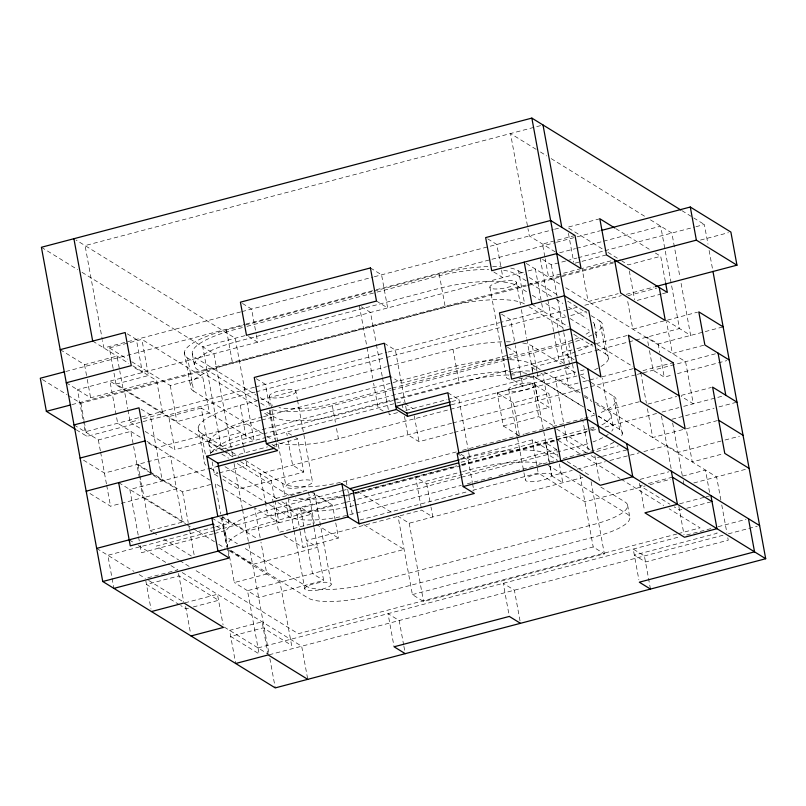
<?xml version="1.0" encoding="UTF-8"?>
<svg xmlns="http://www.w3.org/2000/svg" width="806" height="806" viewBox="0 0 806 806"><rect width="100%" height="100%" fill="white"/><g stroke="black" fill="none" stroke-linecap="round" stroke-linejoin="round"><path stroke-width="0.6" stroke-dasharray="4.03 3.02" d="M540.604 125.615L85.063 245.598L102.271 339.346M240.662 311.942L103.853 347.98L102.493 340.575M241.881 311.62L373.077 277.062M374.286 276.75L553.379 229.579M554.578 229.257L561.802 227.363M113.132 368.413L109.374 347.94L141.876 339.376L202.759 376.936L209.389 413.065L176.887 421.629L116.004 384.079L113.354 369.622M599.825 218.758L567.323 227.322L603.634 249.719M60.198 349.653L84.549 364.675L117.051 356.111L119.52 369.611M575 235.493L542.498 244.057L544.977 257.547M65.86 371.485L244.792 324.365M246.011 324.042L375.032 290.059M376.251 289.737L490.673 259.603M491.892 259.28L555.183 242.606M556.402 242.284L575.877 237.155M577.096 236.833L600.218 230.748M262.736 433.739L193.732 391.182L187.657 358.055A63.452 16.634 -10.4 0 1 226.456 329.976L372.704 291.46M373.913 291.137L439.179 273.949A63.452 16.634 -10.4 0 1 489.202 266.534M242.384 327.568L234.395 329.674A63.452 16.634 -10.4 0 0 195.596 357.753L256.328 395.212M246.948 326.359L375.939 292.387M377.077 292.084L435.3 276.75A63.452 16.634 -10.4 0 1 488.678 269.295M244.974 335.659L202.749 346.781L221.539 449.164L266.071 437.436M559.636 252.782L575.464 248.611M576.683 248.298L602.253 241.558M603.462 241.236L660.698 226.164L679.488 328.546L634.856 340.303M523.346 272.206L77.436 389.661L83.623 423.382M528.162 270.947L535.385 269.043L543.123 311.197L500.919 322.309M564.019 363.425L558.941 360.292L540.151 257.92L551.314 264.801L565.923 260.953M567.142 260.63L576.884 258.061M578.103 257.749L603.674 251.009M604.883 250.686L694.722 227.03M695.931 226.708L704.353 224.491L707.98 244.228M116.004 384.079L148.506 375.515L141.876 339.376M575.162 263.139L606.455 254.898M66.273 382.779L90.625 397.791L123.127 389.238L119.751 370.831M581.076 268.62L548.574 277.173L545.199 258.776M143.438 418.717L162.701 413.639L156.626 380.523L124.124 389.076L127.721 408.713M610.958 260.852L582.073 268.458L588.148 301.585L618.242 293.656M71.946 404.612L561.258 275.733M562.477 275.41L613.598 261.94M193.732 391.182A63.452 16.634 -10.4 0 1 232.531 363.103L445.255 307.066A63.452 16.634 -10.4 0 1 524.646 304.023L518.56 270.897A63.452 16.634 -10.4 0 0 510.702 268.055M68.067 395.353L80.892 403.252L526.389 285.918M527.608 285.596L614.031 262.837M700.454 240.067L728.443 232.692M131.801 361.773L170.257 385.49L202.759 376.936M665.343 281.606L660.708 256.308L628.206 264.872L621.799 260.922M254.484 387.223L85.174 431.815L83.844 424.591M255.693 386.9L386.89 352.343M388.109 352.031L499.71 322.632M127.953 409.932L130.199 422.203L138.622 419.986M76.288 429.789L86.967 436.378L254.948 392.139M256.157 391.817L385.187 357.834M386.406 357.511L565.338 310.381M566.547 310.058L578.718 306.854M584.813 305.252L621.325 295.631M626.191 294.351L654.19 286.976M201.268 408.058L168.766 416.621L174.852 449.738L207.344 441.184L201.268 408.058L254.031 440.6L235.241 338.228L75.935 239.966M627.924 295.681L656.809 288.074M74.011 424.933L98.362 439.955L130.864 431.391L143.025 497.634L110.523 506.198L86.171 491.176M565.943 316.798L556.311 319.337L558.336 330.369M570.759 315.529L586.405 311.408M637.244 300.376L661.313 294.029M662.522 293.716L667.338 292.447M205.278 454.04L201.47 433.336A63.452 16.634 -10.4 0 1 240.269 405.257L386.517 366.73M387.726 366.418L452.992 349.23A63.452 16.634 -10.4 0 1 503.025 341.815M262.383 416.994L250.968 420.007A63.452 16.634 -10.4 0 0 212.18 448.086L216.995 451.058M263.532 416.702L451.874 367.093A63.452 16.634 -10.4 0 1 531.265 364.04L540.907 369.984M260.56 420.339L156.253 447.814L147.115 442.182M261.769 420.027L271.481 417.468L262.343 411.836M391.192 388.401L336.223 402.879A50.758 13.309 -10.4 0 1 279.007 407.594M392.361 388.089L504.627 358.519M506.974 357.904L560.764 343.739A50.758 13.309 -10.4 0 0 580.663 336.898M272.579 409.74A50.758 13.309 -10.4 0 0 332.344 405.69L390.527 390.366M391.736 390.044L568.704 343.437A50.758 13.309 -10.4 0 0 583.06 338.893M664.094 320.879L632.801 329.12L627.39 299.681M210.638 453.677L208.341 441.023L240.843 432.469L243.543 447.189M667.499 320.093L697.593 312.164M139.962 475.399L137.937 464.357L170.439 455.803L182.599 522.046L150.097 530.61L140.194 476.628M572.018 349.915L562.397 352.454L574.154 359.708M576.834 348.655L592.481 344.525M595.886 343.739L627.179 335.498M210.507 453.053A63.452 16.634 -10.4 0 1 246.344 438.373L392.593 399.857M393.802 399.534L459.077 382.346A63.452 16.634 -10.4 0 1 517.724 374.992M393.399 400.451L338.429 414.929A50.758 13.309 -10.4 0 1 274.927 417.357L265.285 411.413M394.567 400.139L562.981 355.778A50.758 13.309 -10.4 0 0 591.644 344.041M267.28 437.114L401.761 401.69L403.786 402.95M540.886 373.087L542.922 374.337L548.997 407.463L537.834 400.572L531.759 367.455L633.718 340.595M208.341 441.023L232.692 456.045L267.602 446.856M273.627 445.265L297.696 438.927L303.771 472.054L238.778 489.171L222.889 479.379M397.56 412.622L389.288 414.808L388.603 411.1M405.831 410.445L446.937 399.615M448.156 399.302L570.104 367.183L568.069 365.924M648.558 345.693L646.986 337.099L658.149 343.991L723.143 326.863M451.743 401.559L458.997 399.645L468.488 451.35M218.466 466.15L129.826 489.504L138.32 535.758M451.219 404.854L575.746 372.05M580.562 370.78L584.169 369.833M518.49 435.361L503.266 425.971L497.181 392.854L532.635 383.515L548.876 393.53L554.951 426.646M278.654 442.857A50.758 13.309 -10.4 0 0 338.419 438.807L574.779 376.553A50.758 13.309 -10.4 0 0 586.174 373.097M212.169 461.878L214.426 474.15L218.033 473.203M219.242 472.88L246.918 465.586L246.021 460.679M703.668 345.29L672.375 353.532L666.522 321.634M578.103 383.041L568.472 385.58L565.097 367.173M582.919 381.772L597.357 377.964M601.971 376.865L633.264 368.624M497.181 392.854L513.422 402.869L548.876 393.53M137.937 464.357L182.589 491.902L212.673 483.973M642.946 370.639L671.831 363.032M451.582 423.291L260.116 473.727L265.416 502.632M452.791 422.979L582.718 388.754M583.927 388.432L636.085 374.699M637.294 374.377L642.15 373.097M643.359 372.785L715.657 353.743M404.461 416.41L407.836 434.817L418.999 441.698L453.022 432.741M454.231 432.419L548.997 407.463M649.465 350.6L653.062 370.226L664.225 377.107L672.647 374.891M677.463 373.621L726.821 360.625M503.266 425.971L538.72 416.631L553.944 426.021M639.339 401.741L608.046 409.982L602.193 378.095M245.105 460.246L282.654 483.399A50.758 13.309 -10.4 0 0 346.157 480.97L456.458 451.914M462.523 450.322L501.312 440.096M502.521 439.784L524.343 434.031M525.552 433.719L582.516 418.707M647.822 404.088L676.708 396.471M681.312 395.373L711.406 387.444M460.558 458.765L532.162 439.905L558.679 456.267M342.893 490.491L267.552 510.339A63.452 16.634 -10.4 0 0 228.753 538.418L237.427 543.768M344.031 490.199L346.318 489.595M460.468 459.531L468.457 457.425A63.452 16.634 -10.4 0 1 547.838 454.372L557.48 460.317M214.567 527.154L107.833 555.274L113.908 588.39M215.756 526.842L228.964 523.366L227.624 516.062M461.002 462.251L468.286 460.337L472.336 482.411M460.921 454.231L470.049 459.863L554.871 437.527M556.09 437.205L598.284 426.092M352.806 493.212L456.891 465.797M461.566 464.568L555.122 439.925M556.291 439.613L577.348 434.071A50.758 13.309 -10.4 0 0 596.369 427.623M353.723 493.262L267.854 515.88L265.637 503.841M354.932 492.95L456.881 466.09M461.747 464.81L586.818 431.875M591.664 430.595L597.73 428.994M605.004 427.079L659.59 412.702M662.008 412.068L678.853 407.624M683.669 406.355L723.395 395.897M214.648 530.711L156.203 546.105L178.64 559.938M215.867 530.388L344.938 496.395M346.157 496.073L353.461 494.149M354.68 493.826L460.609 465.928M461.828 465.606L555.586 440.912M213.217 533.834L141.433 552.735L139.66 543.063M214.426 533.512L224.159 530.942L212.996 524.061M277.949 502.591L297.001 514.349L332.455 505.009L335.387 520.958M345.099 502.541L269.758 522.389A63.452 16.634 -10.4 0 0 227.665 546.418M346.248 502.239L355.375 499.831M357.663 499.236L461.536 471.873M462.674 471.57L470.664 469.465A63.452 16.634 -10.4 0 1 542.186 463.581M313.766 526.469L311.509 514.208L246.515 531.325L223.222 516.958M421.206 507.639L415.574 476.971L426.737 483.852L556.734 449.617L558.084 456.972M671.962 419.271L714.096 408.168M718.912 406.899L735.757 402.466M355.013 505.261L460.266 477.535M461.435 477.223L579.554 446.111A50.758 13.309 -10.4 0 0 587.886 443.683M269.456 504.637L288.729 516.525A50.758 13.309 -10.4 0 0 352.242 514.087L461.324 485.353M467.389 483.761L492.839 477.051M498.904 475.459L514.661 471.309M515.87 470.986L557.087 460.135M563.142 458.533L588.602 451.834L582.899 420.782M596.601 451.541L618.262 445.839M682.783 429.598L652.689 437.527L647.289 408.078M717.481 420.571L686.188 428.812L692.263 461.929L723.566 453.687M359.849 520.011L467.853 491.569M472.709 490.29L538.237 473.031L584.914 501.816L645.223 485.937M601.316 456.619L595.302 458.201L590.032 454.957M602.515 456.297L627.793 449.637M147.78 577.791L177.874 569.872L170.57 565.369M549.853 466.039L551.657 475.852L572.27 470.422M577.126 469.142L605.366 461.707M609.87 460.518L639.138 452.811M643.833 451.572L666.884 445.506L678.037 452.388L723.778 440.338M284.024 535.718L303.086 547.465L338.54 538.136L335.608 522.187M591.12 481.696L604.369 553.873L423.553 601.498L412.39 594.606L398.023 516.324L409.186 523.205L582.909 477.444M724.987 440.026L739.434 436.217M228.239 549.43L234.314 582.547L266.816 573.993L260.963 542.095M640.045 479.399L668.93 471.792M184.947 602.838L217.449 594.274L223.081 624.942M642.352 485.101L639.944 485.736L669.897 504.203M648.367 483.519L672.446 477.172M650.039 484.668L670.552 479.268M682.591 476.094L705.462 470.069L709.703 493.191M188.463 608.228L186.055 608.862L180.705 605.558M193.279 606.958L218.557 600.299L178.982 575.887L146.48 584.451L179.637 604.903M313.987 527.698L323.669 580.451L258.676 597.568L234.314 582.547M693.754 482.975L749.117 468.397M679.619 503.81L704.897 497.151M706.096 496.828L710.912 495.559M681.926 509.513L679.518 510.148L674.169 506.843M686.742 508.243L710.811 501.906M412.39 594.606L593.206 546.982L604.369 553.873M676.949 533.985L298.27 633.718L193.591 569.157M678.168 533.663L700.082 527.89L669.111 508.788M258.011 647.903L680.536 536.605M686.601 535.013L698.923 531.769M700.142 531.446L711.093 528.565M718.136 526.701L746.054 519.356M269.174 654.784L723.476 535.124M728.322 533.844L757.217 526.237M681.916 210.648L692.606 217.237M693.674 217.902L704.353 224.491M536.161 149.352L510.51 133.544L527.718 227.282M540.433 151.991L546.841 155.941M551.123 158.581L646.211 217.237M650.482 219.867L671.861 233.045L680.002 277.455M615.844 228.642L651.087 250.384M655.369 253.024L660.708 256.308M607.905 252.359L620.731 260.257M555.334 251.966L529.31 235.916L527.95 228.521M666.29 320.405L690.651 335.427L680.909 282.392M487.67 238.848L496.808 244.48L501.312 269.013M526.247 263.411L561.409 285.092M565.691 287.732L685.563 361.662L693.301 403.826L681.12 396.31M518.56 270.897L524.968 274.856M529.24 277.486L558.084 295.278M567.696 301.202L586.919 313.06M591.201 315.7L599.745 320.969L605.82 354.086A50.758 13.309 -10.4 0 1 600.944 366.468M526.247 280.841L514.681 273.708A63.452 16.634 -10.4 0 0 503.065 270.191M530.106 283.218L553.238 297.495M556.14 299.278L562.88 303.439M568.663 307.005L586.98 318.299M526.53 291.701L516.898 285.757A63.452 16.634 -10.4 0 0 437.507 288.8L236.601 341.714A63.452 16.634 -10.4 0 0 197.802 369.793L257.577 406.657M532.323 295.268L540.03 300.023M545.813 303.59L565.097 315.478M569.913 318.451L589.196 330.349M493.756 271.965L502.884 277.596L501.534 270.242M531.96 304.315L568.079 326.591M596.954 344.394L633.093 366.69M528.917 306.653L564.16 328.395M573.781 334.329L593.004 346.187M597.276 348.817L605.82 354.086M501.493 314.128L510.621 319.76L515.125 344.293M522.701 342.973A63.452 16.634 -10.4 0 1 532.383 346.177L561.218 363.969M565.49 366.599L577.237 373.843M581.509 376.483L590.063 381.752M591.13 382.407L613.557 396.25L619.633 429.366A50.758 13.309 -10.4 0 1 620.811 436.882M507.568 347.245L516.696 352.877L401.479 383.233L390.316 376.342M580.239 392.834L555.284 377.44L563.767 423.694M584.511 395.474L590.929 399.433M595.211 402.073L716.625 476.951L720.866 500.083M543.798 371.768L579.464 393.771M584.279 396.743L591.997 401.499M596.813 404.471L608.379 411.604A50.758 13.309 -10.4 0 1 601.598 425.084M370.417 267.945L381.581 274.826L387.656 307.952L376.493 301.061M531.759 367.455L536.836 370.579M533.471 376.09L583.604 407M587.453 409.377L594.203 413.549M598.062 415.926L610.595 423.654A50.758 13.309 -10.4 0 1 611.774 431.16M528.776 376.1A63.452 16.634 -10.4 0 1 538.458 379.304L583.322 406.97M587.594 409.609L594.002 413.559M598.274 416.188L619.633 429.366M513.644 380.372L522.782 386.003L515.346 345.522M361.36 306.794L370.498 312.426L376.16 343.265M556.644 429.024L591.04 450.232M585.831 452.357L566.89 440.68L563.988 424.913M558.024 440.267L580.451 454.1M581.519 454.765L619.975 478.482M621.043 479.137L663.761 505.493M384.23 343.225L395.393 350.106L405.529 405.307M556.734 449.617L545.571 442.736L549.632 464.81M567.162 461.495L590.002 475.58M447.844 392.764L458.997 399.645M600.863 487.076L624.962 501.937A50.758 13.309 -10.4 0 1 593.921 524.404L369.38 583.544A50.758 13.309 -10.4 0 1 305.877 585.982L243.211 547.334M551.657 475.852L562.82 482.744L559.213 463.107M242.445 303.439L251.583 309.071L256.086 333.603M404.803 403.574L412.924 408.582M457.123 453.446L468.286 460.337M383.203 411.05L378.125 407.917L373.601 383.253M248.53 336.555L257.658 342.187L256.308 334.833M256.268 378.709L265.396 384.341L269.899 408.884M41.408 247.271L77.729 269.678M82.011 272.317L213.902 353.673L232.692 456.045M260.187 397.59L272.72 405.317M187.657 358.055L256.661 400.612M260.721 403.121L266.806 406.869M127.227 333.785L136.355 339.417L142.43 372.543L133.302 366.911M291.611 435.169L286.533 432.046L287.208 435.724M295.671 437.678L297.696 438.927M357.703 491.459L392.713 513.049M266.796 436.237L272.881 439.995M271.924 444.449L277.002 447.582M109.374 347.94L127.529 359.144M92.69 341.089L128.809 363.365M132.778 365.813L156.626 380.523M303.771 472.054L292.618 465.163L288.115 440.63M310.219 491.297L332.455 505.009M363.788 524.575L404.098 549.44L247.513 590.687L259.119 653.918L230.707 636.397L263.199 627.834L291.611 645.364L280.004 582.123L228.31 550.246M201.47 433.336L229.881 450.856M231.916 452.116L239.019 456.488M222.325 450.413L109.938 381.097L117.676 423.251L142.632 438.645M223.393 451.078L234.083 457.677M240.5 461.626L271.279 480.608L279.017 522.762L254.656 507.75L260.288 538.418M221.811 454.03L228.561 458.191M237.236 463.541L289.294 495.65M141.04 409.065L150.168 414.697L162.328 480.94L152.183 474.684M311.509 514.208L300.346 507.317L312.506 573.57L323.669 580.451M224.995 466.674L277.042 498.773M281.868 501.745L291.51 507.699A50.758 13.309 -10.4 0 0 353.945 505.533M316.305 524.414L338.54 538.136M210.598 468.336L217.701 472.719M222.778 475.842L268.438 504.012M130.199 422.203L140.828 428.762M145.08 431.381L174.852 449.738M214.426 474.15L218.658 476.759M146.904 441.285L209.772 480.064M220.431 486.633L215.081 483.338L220.713 514.006M224.713 489.272L251.452 505.765M42.436 379.535L66.999 394.688M150.843 473.092L136.939 464.518L104.448 473.072L80.086 458.05M151.921 473.747L176.514 488.92L144.012 497.483L185.471 523.054M222.234 517.12L257.527 538.892M219.837 517.734L228.964 523.366M211.897 518.036L223.061 524.928L229.136 558.044M230.969 550.468L308.083 598.032A50.758 13.309 -10.4 0 0 371.596 595.594L596.138 536.453A50.758 13.309 -10.4 0 0 627.169 513.986L550.055 466.422A63.452 16.634 -10.4 0 0 547.989 465.354M229.297 550.085L252.59 564.452L317.594 547.324L306.431 540.443L421.659 510.097L432.822 516.978L431.019 507.165M118.663 482.613L185.783 524.011M186.851 524.666L192.16 527.95M193.228 528.605L214.487 541.713M218.738 544.332L225.116 548.271M150.097 530.61L152.223 531.92M153.281 532.575L158.601 535.849M163.92 539.133L191.556 556.18M179.708 560.593L189.319 566.527M129.172 539.829L134.239 542.962M138.3 545.461L169.532 564.724M182.156 572.512L301.676 646.221L307.751 679.347M96.67 548.392L133.907 571.353M139.116 574.567L145.372 578.426M148.586 580.411L182.811 601.518M224.28 627.098L268.156 654.16M608.48 358.65L602.394 325.523M622.292 433.93L616.217 400.804M184.332 352.353L190.418 385.48M198.155 427.633L204.23 460.76M709.109 250.394L712.736 270.131M721.763 504.949L726.901 532.947M727.788 537.773L728.231 540.181L645.495 561.973L634.342 555.092L717.068 533.3L716.625 530.892M658.149 343.991L659.721 352.575M660.628 357.481L664.225 377.107M672.637 422.949L682.319 475.701M683.216 480.608L683.901 484.285M678.853 506.531L684.042 534.791M661.474 416.067L671.388 470.039M629.315 270.897L634.614 299.802M640.76 372.503L646.392 403.171M639.501 483.328L644.468 510.379M650.472 589.075L644.397 555.949L633.234 549.067L638.866 579.736M594.445 324.506L596.652 336.555M611.029 414.838L613.235 426.888M627.602 505.181L629.818 517.22M568.432 233.347L573.731 262.252M594.858 455.793L599.825 482.844M568.704 343.437L572.129 362.065M572.502 364.131L574.779 376.553M551.314 264.801L557.43 298.099M557.651 299.338L563.535 331.407M563.767 332.636L569.651 364.715M558.568 331.598L564.865 365.954M579.957 474.825L593.206 546.982M532.383 346.177L536.937 371.022M537.32 373.087L538.458 379.304M516.384 282.443A13.46 3.526 -10.4 0 1 496.768 289.011A13.46 3.526 -10.4 0 1 496.254 282.896A13.46 3.526 -10.4 0 1 516.384 282.443L520.475 304.718M521.381 309.675L526.6 338.137M526.832 339.366L532.736 371.546M535.174 384.825A13.46 3.526 -10.4 0 1 515.558 391.394A13.46 3.526 -10.4 0 1 515.044 385.278A13.46 3.526 -10.4 0 1 535.174 384.825L551.757 475.157A13.46 3.526 -10.4 0 1 532.141 481.726A13.46 3.526 -10.4 0 1 531.617 475.611A13.46 3.526 -10.4 0 1 551.757 475.157M532.635 383.515L538.72 416.631M532.162 439.905L538.237 473.031M513.422 402.869L519.497 435.986M489.887 287.127L506.46 377.46M508.677 389.51L525.25 479.842M520.021 620.862L514.399 590.193L503.236 583.312L509.311 616.429M439.179 273.949L445.255 307.066M452.992 349.23L459.077 382.346M468.709 452.559L470.049 459.863M472.558 483.64L473.908 491.005M414.274 415.936L418.999 441.698M426.737 483.852L430.787 505.936M405.68 406.113L406.657 411.443M402.214 404.149L402.889 407.826M376.382 344.494L382.266 376.563M382.497 377.802L388.381 409.871M409.186 523.205L423.553 601.498M359.335 305.545L366.801 346.248M367.032 347.477L372.694 378.316M403.675 645.082L399.172 620.539L388.008 613.658L394.084 646.785M403.897 646.301L405.247 653.666M332.344 405.69L335.387 422.253M336.525 428.46L338.419 438.807M346.157 480.97L346.923 485.101M347.678 489.242L352.242 514.087M295.913 391.424A13.46 3.526 -10.4 0 1 276.297 397.993A13.46 3.526 -10.4 0 1 275.773 391.877A13.46 3.526 -10.4 0 1 295.913 391.424L297.273 398.849M297.495 400.088L312.486 481.756A13.46 3.526 -10.4 0 1 292.87 488.325A13.46 3.526 -10.4 0 1 292.356 482.21A13.46 3.526 -10.4 0 1 312.486 481.756M314.703 493.806L331.276 584.138A13.46 3.526 -10.4 0 1 311.66 590.707A13.46 3.526 -10.4 0 1 311.146 584.592A13.46 3.526 -10.4 0 1 331.276 584.138M297.001 514.349L299.933 530.298M300.154 531.517L303.086 547.465M269.406 396.109L285.989 486.441M288.195 498.491L293.878 529.421M294.099 530.66L304.779 588.823M270.121 410.113L275.984 442M276.115 442.766L277.556 450.594M269.214 410.194L274.534 439.179M282.654 483.399L284.931 495.821M286.07 502.037L288.729 516.525M273.325 503.004L272.65 499.327L308.104 489.988L314.179 523.114L278.725 532.454L273.546 504.234M226.456 329.976L232.531 363.103M240.269 405.257L246.344 438.373M243.775 448.418L244.893 454.544M234.052 463.41L242.314 508.445M242.535 509.644L268.952 653.565M269.849 658.462L275.249 687.901M268.176 654.935L262.101 621.819L229.599 630.373L235.674 663.499M192.291 353.703L194.508 365.753M222.164 516.303L227.786 546.972M221.388 517.684L226.788 547.133M170.257 385.49L176.887 421.629M182.589 491.902L188.211 522.57M188.886 526.247L189.339 528.696M189.561 529.925L194.296 555.687M185.612 606.455L190.579 633.506M178.539 573.479L183.728 601.76M138.541 536.977L139.438 541.844M145.815 580.834L151.004 609.094M84.549 364.675L87.028 378.165M87.249 379.394L90.625 397.791M98.362 439.955L100.387 450.997M100.619 452.216L106.473 484.114M106.694 485.343L110.523 506.198M80.892 403.252L84.046 420.43M84.267 421.659L86.967 436.378M205.973 465.274A63.452 16.634 -10.4 0 1 204.835 458.967M506.37 341.774A63.452 16.634 -10.4 0 1 514.107 341.996M613.557 396.25A50.758 13.309 -10.4 0 1 598.777 413.428M594.899 414.899A50.758 13.309 -10.4 0 1 584.632 418.143M613.829 442.293A50.758 13.309 -10.4 0 1 590.707 451.259M211.666 452.64A63.452 16.634 -10.4 0 1 253.185 432.046L454.09 379.132A63.452 16.634 -10.4 0 1 527.789 373.772M608.228 434.384A50.758 13.309 -10.4 0 1 605.719 436.026M602.777 437.668A50.758 13.309 -10.4 0 1 592.934 441.94M351.738 493.494A50.758 13.309 -10.4 0 1 295.59 497.927M313.474 492.587A13.46 3.526 -10.4 0 1 307.026 498.44A13.46 3.526 -10.4 0 1 289.425 499.7M290.795 495.831A13.46 3.526 -10.4 0 1 302.472 492.395M529.562 375.838A13.46 3.526 -10.4 0 1 517.392 379.042M509.916 379.203A13.46 3.526 -10.4 0 1 509.06 374.8M511.81 373.591A13.46 3.526 -10.4 0 1 532.252 371.818M595.281 334.268A50.758 13.309 -10.4 0 1 595.191 340.827M593.075 322.219A50.758 13.309 -10.4 0 1 593.982 327.266M589.438 332.001A50.758 13.309 -10.4 0 1 583.987 335.296M492.557 266.494A63.452 16.634 -10.4 0 1 501.473 266.796M599.745 320.969A50.758 13.309 -10.4 0 1 594.868 333.341M591.926 334.984A50.758 13.309 -10.4 0 1 588.602 336.596M598.002 368.11A50.758 13.309 -10.4 0 1 594.677 369.722"/><path stroke-width="1.21" d="M680.848 209.993L531.849 118.099L41.408 247.271L102.745 581.509L275.249 687.901L765.7 558.729L712.957 271.36M60.198 349.653L125.192 332.535L131.277 365.652L66.273 382.779M64.641 371.808L40.3 378.226L46.375 411.342L75.22 429.135M601.437 230.425L690.289 207.021L730.881 232.057L736.956 265.174L655.409 286.654M46.375 411.342L70.727 404.934M614.817 261.628L696.374 240.148L736.956 265.174M74.011 424.933L139.005 407.816L151.165 474.059L86.171 491.176M80.086 458.05L145.09 440.932M260.318 410.586L390.316 376.342M505.543 345.996L570.537 328.878L594.888 343.89M217.801 516.485L206.749 456.256L265.839 440.701M396.391 409.468L384.23 343.225L254.233 377.46L266.393 443.703L396.391 409.468L407.554 416.349L450.01 405.166M206.749 456.256L217.912 463.148L274.594 448.217M450.534 401.872L407 413.337L395.837 406.456L447.844 392.764L458.896 452.982M216.915 466.563L277.556 450.594L266.393 443.703M96.67 548.392L341.895 483.802L353.058 490.683L458.574 462.886M212.996 524.061L130.27 545.853L118.663 482.613M349.744 488.688L459.329 459.833M102.745 581.509L347.97 516.918L359.133 523.809L474.361 493.453L463.198 486.572L457.123 453.446L587.121 419.211L759.625 525.603M463.198 486.572L593.196 452.327L765.7 558.729M113.908 588.39L229.136 558.044L217.973 551.163L211.897 518.036M151.457 611.553L183.949 602.989L223.524 627.4L191.032 635.964M235.674 663.499L268.176 654.935L307.751 679.347M614.777 227.987L599.825 218.758L606.455 254.898L667.338 292.447L665.565 282.815M723.143 326.863L698.792 311.851L704.867 344.968L729.229 359.99M736.966 402.144L712.605 387.122L724.765 453.375L749.117 468.397M634.463 368.302L679.115 395.837M718.69 420.248L743.041 435.27M627.793 449.637L599.382 432.117L587.775 368.886M672.446 477.172L712.02 501.584M650.472 589.075L639.309 582.194L754.537 551.838L748.462 518.721M520.475 623.32L509.311 616.429L394.084 646.785L405.247 653.666M718.065 353.109L725.803 395.262M690.289 207.021L696.374 240.148M710.912 495.559L716.997 528.686L684.495 537.249L644.921 512.838L677.423 504.274L671.338 471.157M659.217 287.44L665.303 320.566L620.65 293.021L614.575 259.905M626.695 443.612L632.77 476.739L600.269 485.303L560.694 460.891L554.619 427.764M543.012 124.98L561.802 227.363M531.849 118.099L593.196 452.327M524.222 262.151L531.96 304.315M406.879 412.672L407.554 416.349M353.058 490.683L359.133 523.809M341.895 483.802L347.97 516.918M217.912 463.148L227.403 514.843M73.9 238.717L92.69 341.089M370.417 267.945L240.42 302.179L246.495 335.306L376.493 301.061L370.417 267.945M550.639 220.471L485.645 237.589L491.72 270.715L556.724 253.598L581.076 268.62L575 235.493L550.639 220.471M564.462 295.752L499.458 312.869L511.619 379.122L576.612 361.995L600.974 377.017L588.813 310.773L564.462 295.752M673.03 362.72L628.388 335.185L640.548 401.428L685.191 428.963L673.03 362.72"/></g></svg>
